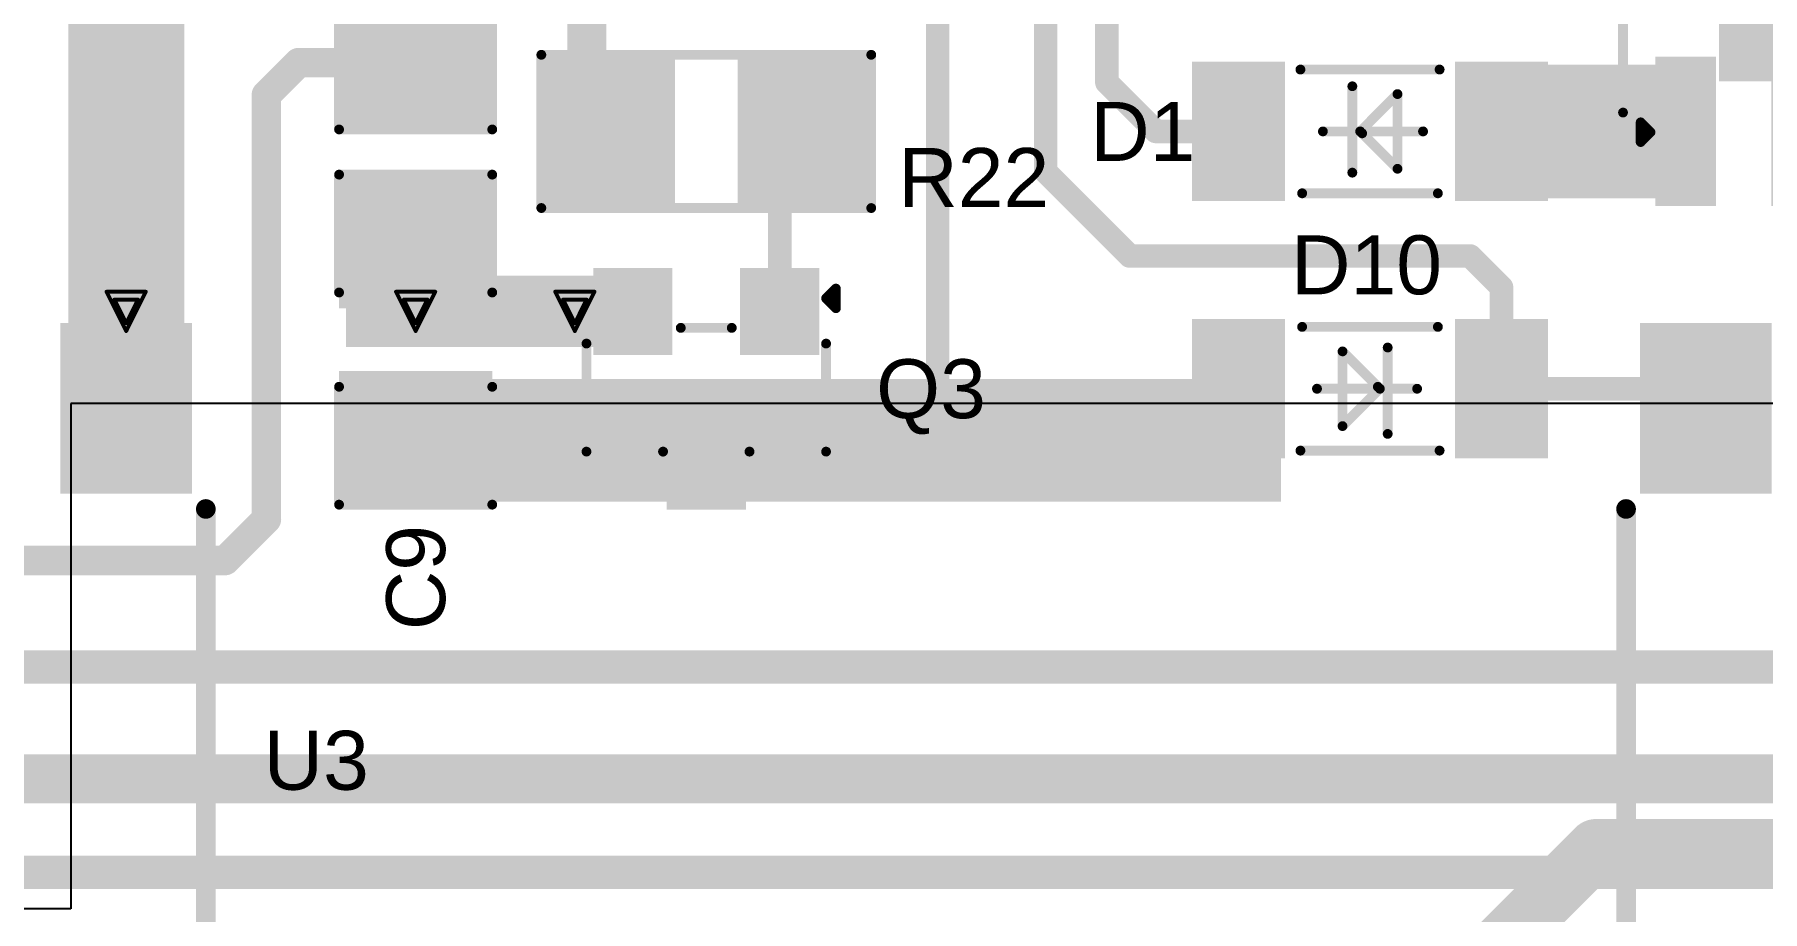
# Model space of a CAD drawing. Header units: inches. Extents: x 29 to 267, y 155 to 337.
# Drawn here: x 80.97 to 103.32, y 207.7 to 219.04 of the extents above; entities that cross this region are included whole.
import ezdxf

# ---------------------------------------------------------------- set-up
doc = ezdxf.new("R2010")
doc.units = ezdxf.units.IN
for name, color, linetype in [('Board Outline', 216, 'Continuous'), ('Bottom Layer', 5, 'Continuous'), ('Bottom Solder', 6, 'Continuous'), ('Drill Drawing', 1, 'Continuous'), ('Top Layer', 1, 'Continuous'), ('Top Overlay', 2, 'Continuous'), ('Top Paste', 8, 'Continuous'), ('Top Solder', 216, 'Continuous'), ('Via Holes', 16, 'Continuous')]:
    doc.layers.add(name, color=color, linetype=linetype)
doc.styles.add('Arial', font='', dxfattribs={"height": 0.2})
doc.styles.get('Arial').set_extended_font_data('Arial')

# ---------------------------------------------------------------- blocks, each defined once
blk = doc.blocks.new('SFH6156_2_11')
at = {"layer": 'Top Layer'}
for points in [[(-5.55, 2.02), (-3.55, 2.02), (-3.55, 0.52), (-5.55, 0.52)], [(3.55, 2.02), (5.55, 2.02), (5.55, 0.52), (3.55, 0.52)], [(-5.55, -0.52), (-3.55, -0.52), (-3.55, -2.02), (-5.55, -2.02)], [(3.55, -0.52), (5.55, -0.52), (5.55, -2.02), (3.55, -2.02)]]:
    blk.add_hatch(color=1, dxfattribs=at).paths.add_polyline_path(points)
at = {"layer": 'Top Paste'}
for points in [[(-5.55, 2.02), (-3.55, 2.02), (-3.55, 0.52), (-5.55, 0.52)], [(3.55, 2.02), (5.55, 2.02), (5.55, 0.52), (3.55, 0.52)], [(-5.55, -0.52), (-3.55, -0.52), (-3.55, -2.02), (-5.55, -2.02)], [(3.55, -0.52), (5.55, -0.52), (5.55, -2.02), (3.55, -2.02)]]:
    blk.add_hatch(color=8, dxfattribs=at).paths.add_polyline_path(points)
at = {"layer": 'Top Solder'}
for points in [[(-5.652, 2.122), (-3.448, 2.122), (-3.448, 0.418), (-5.652, 0.418)], [(3.448, 2.122), (5.652, 2.122), (5.652, 0.418), (3.448, 0.418)], [(-5.652, -0.418), (-3.448, -0.418), (-3.448, -2.122), (-5.652, -2.122)], [(3.448, -0.418), (5.652, -0.418), (5.652, -2.122), (3.448, -2.122)]]:
    blk.add_hatch(color=216, dxfattribs=at).paths.add_polyline_path(points)
at = {"layer": 'Top Overlay'}
for points in [[(-3.25, 2.3, 0.254, 0.254, 0), (3.25, 2.3, 0.254, 0.254, 0)], [(-5.956, 1.406, 0.254, 0.254, 0), (-5.829, 1.279, 0.254, 0.254, 0)], [(-5.956, 1.406, 0.254, 0.254, 0), (-5.956, 1.152, 0.254, 0.254, 0)], [(-5.829, 1.279, 0.254, 0.254, 0), (-5.956, 1.152, 0.254, 0.254, 0)], [(-3.25, -2.3, 0.254, 0.254, 0), (3.25, -2.3, 0.254, 0.254, 0)]]:
    blk.add_lwpolyline(points, format="xyseb", dxfattribs=at)
for points in [[(-3.314, 2.3, 0.127, 0.127, 1), (-3.187, 2.3, 0.127, 0.127, 1)], [(3.186, 2.3, 0.127, 0.127, 1), (3.313, 2.3, 0.127, 0.127, 1)], [(-6.02, 1.406, 0.127, 0.127, 1), (-5.893, 1.406, 0.127, 0.127, 1)], [(-6.02, 1.406, 0.127, 0.127, 1), (-5.893, 1.406, 0.127, 0.127, 1)], [(-5.893, 1.279, 0.127, 0.127, 1), (-5.766, 1.279, 0.127, 0.127, 1)], [(-5.893, 1.279, 0.127, 0.127, 1), (-5.766, 1.279, 0.127, 0.127, 1)], [(-6.02, 1.152, 0.127, 0.127, 1), (-5.893, 1.152, 0.127, 0.127, 1)], [(-6.02, 1.152, 0.127, 0.127, 1), (-5.893, 1.152, 0.127, 0.127, 1)], [(-3.314, -2.3, 0.127, 0.127, 1), (-3.187, -2.3, 0.127, 0.127, 1)], [(3.186, -2.3, 0.127, 0.127, 1), (3.313, -2.3, 0.127, 0.127, 1)]]:
    blk.add_lwpolyline(points, format="xyseb", close=True, dxfattribs=at)
blk = doc.blocks.new('SFH6156_2_12')
at = {"layer": 'Top Layer'}
for points in [[(-5.55, 2.02), (-3.55, 2.02), (-3.55, 0.52), (-5.55, 0.52)], [(3.55, 2.02), (5.55, 2.02), (5.55, 0.52), (3.55, 0.52)], [(-5.55, -0.52), (-3.55, -0.52), (-3.55, -2.02), (-5.55, -2.02)], [(3.55, -0.52), (5.55, -0.52), (5.55, -2.02), (3.55, -2.02)]]:
    blk.add_hatch(color=1, dxfattribs=at).paths.add_polyline_path(points)
at = {"layer": 'Top Paste'}
for points in [[(-5.55, 2.02), (-3.55, 2.02), (-3.55, 0.52), (-5.55, 0.52)], [(3.55, 2.02), (5.55, 2.02), (5.55, 0.52), (3.55, 0.52)], [(-5.55, -0.52), (-3.55, -0.52), (-3.55, -2.02), (-5.55, -2.02)], [(3.55, -0.52), (5.55, -0.52), (5.55, -2.02), (3.55, -2.02)]]:
    blk.add_hatch(color=8, dxfattribs=at).paths.add_polyline_path(points)
at = {"layer": 'Top Solder'}
for points in [[(-5.652, 2.122), (-3.448, 2.122), (-3.448, 0.418), (-5.652, 0.418)], [(3.448, 2.122), (5.652, 2.122), (5.652, 0.418), (3.448, 0.418)], [(-5.652, -0.418), (-3.448, -0.418), (-3.448, -2.122), (-5.652, -2.122)], [(3.448, -0.418), (5.652, -0.418), (5.652, -2.122), (3.448, -2.122)]]:
    blk.add_hatch(color=216, dxfattribs=at).paths.add_polyline_path(points)
at = {"layer": 'Top Overlay'}
for points in [[(-3.25, 2.3, 0.254, 0.254, 0), (3.25, 2.3, 0.254, 0.254, 0)], [(-5.956, 1.406, 0.254, 0.254, 0), (-5.829, 1.279, 0.254, 0.254, 0)], [(-5.956, 1.406, 0.254, 0.254, 0), (-5.956, 1.152, 0.254, 0.254, 0)], [(-5.829, 1.279, 0.254, 0.254, 0), (-5.956, 1.152, 0.254, 0.254, 0)], [(-3.25, -2.3, 0.254, 0.254, 0), (3.25, -2.3, 0.254, 0.254, 0)]]:
    blk.add_lwpolyline(points, format="xyseb", dxfattribs=at)
for points in [[(-3.314, 2.3, 0.127, 0.127, 1), (-3.187, 2.3, 0.127, 0.127, 1)], [(3.186, 2.3, 0.127, 0.127, 1), (3.313, 2.3, 0.127, 0.127, 1)], [(-6.02, 1.406, 0.127, 0.127, 1), (-5.893, 1.406, 0.127, 0.127, 1)], [(-6.02, 1.406, 0.127, 0.127, 1), (-5.893, 1.406, 0.127, 0.127, 1)], [(-5.893, 1.279, 0.127, 0.127, 1), (-5.766, 1.279, 0.127, 0.127, 1)], [(-5.893, 1.279, 0.127, 0.127, 1), (-5.766, 1.279, 0.127, 0.127, 1)], [(-6.02, 1.152, 0.127, 0.127, 1), (-5.893, 1.152, 0.127, 0.127, 1)], [(-6.02, 1.152, 0.127, 0.127, 1), (-5.893, 1.152, 0.127, 0.127, 1)], [(-3.314, -2.3, 0.127, 0.127, 1), (-3.187, -2.3, 0.127, 0.127, 1)], [(3.186, -2.3, 0.127, 0.127, 1), (3.313, -2.3, 0.127, 0.127, 1)]]:
    blk.add_lwpolyline(points, format="xyseb", close=True, dxfattribs=at)
blk = doc.blocks.new('SOT_89_3_14')
at = {"layer": 'Top Layer'}
for points in [[(-0.967, 2.647), (0.967, 2.647), (0.967, -0.382), (-0.967, -0.382)], [(-1.79, -0.268), (-1.21, -0.268), (-1.21, -1.997), (-1.79, -1.997)], [(-0.29, -0.268), (0.29, -0.268), (0.29, -1.997), (-0.29, -1.997)], [(1.21, -0.268), (1.79, -0.268), (1.79, -1.997), (1.21, -1.997)]]:
    blk.add_hatch(color=1, dxfattribs=at).paths.add_polyline_path(points)
at = {"layer": 'Top Paste'}
for points in [[(-0.967, 2.647), (0.967, 2.647), (0.967, -0.382), (-0.967, -0.382)], [(-1.79, -0.268), (-1.21, -0.268), (-1.21, -1.997), (-1.79, -1.997)], [(-0.29, -0.268), (0.29, -0.268), (0.29, -1.997), (-0.29, -1.997)], [(1.21, -0.268), (1.79, -0.268), (1.79, -1.997), (1.21, -1.997)]]:
    blk.add_hatch(color=8, dxfattribs=at).paths.add_polyline_path(points)
at = {"layer": 'Top Solder'}
for points in [[(-1.068, 2.749), (1.068, 2.749), (1.068, -0.484), (-1.068, -0.484)], [(-1.892, -0.166), (-1.108, -0.166), (-1.108, -2.099), (-1.892, -2.099)], [(-0.392, -0.166), (0.392, -0.166), (0.392, -2.099), (-0.392, -2.099)], [(1.108, -0.166), (1.892, -0.166), (1.892, -2.099), (1.108, -2.099)]]:
    blk.add_hatch(color=216, dxfattribs=at).paths.add_polyline_path(points)
at = {"layer": 'Top Overlay'}
for points in [[(-2.311, 1.727, 0.127, 0.127, 0), (-1.118, 1.727, 0.127, 0.127, 0)], [(-2.311, -0.889, 0.127, 0.127, 0), (-2.311, 1.727, 0.127, 0.127, 0)], [(1.118, 1.727, 0.127, 0.127, 0), (2.311, 1.727, 0.127, 0.127, 0)], [(2.311, -0.889, 0.127, 0.127, 0), (2.311, 1.727, 0.127, 0.127, 0)], [(-2.083, -1.016, 0.127, 0.127, 0), (-1.956, -1.143, 0.127, 0.127, 0)], [(-2.083, -1.27, 0.127, 0.127, 0), (-2.083, -1.016, 0.127, 0.127, 0)], [(-2.083, -1.27, 0.127, 0.127, 0), (-1.956, -1.143, 0.127, 0.127, 0)]]:
    blk.add_lwpolyline(points, format="xyseb", dxfattribs=at)
for points in [[(-2.343, 1.727, 0.0635, 0.0635, 1), (-2.28, 1.727, 0.0635, 0.0635, 1)], [(-2.343, 1.727, 0.0635, 0.0635, 1), (-2.28, 1.727, 0.0635, 0.0635, 1)], [(-1.149, 1.727, 0.0635, 0.0635, 1), (-1.086, 1.727, 0.0635, 0.0635, 1)], [(1.086, 1.727, 0.0635, 0.0635, 1), (1.149, 1.727, 0.0635, 0.0635, 1)], [(2.28, 1.727, 0.0635, 0.0635, 1), (2.343, 1.727, 0.0635, 0.0635, 1)], [(2.28, 1.727, 0.0635, 0.0635, 1), (2.343, 1.727, 0.0635, 0.0635, 1)], [(-2.343, -0.889, 0.0635, 0.0635, 1), (-2.28, -0.889, 0.0635, 0.0635, 1)], [(2.28, -0.889, 0.0635, 0.0635, 1), (2.343, -0.889, 0.0635, 0.0635, 1)], [(-2.115, -1.016, 0.0635, 0.0635, 1), (-2.051, -1.016, 0.0635, 0.0635, 1)], [(-2.115, -1.016, 0.0635, 0.0635, 1), (-2.051, -1.016, 0.0635, 0.0635, 1)], [(-1.988, -1.143, 0.0635, 0.0635, 1), (-1.924, -1.143, 0.0635, 0.0635, 1)], [(-1.988, -1.143, 0.0635, 0.0635, 1), (-1.924, -1.143, 0.0635, 0.0635, 1)], [(-2.115, -1.27, 0.0635, 0.0635, 1), (-2.051, -1.27, 0.0635, 0.0635, 1)], [(-2.115, -1.27, 0.0635, 0.0635, 1), (-2.051, -1.27, 0.0635, 0.0635, 1)]]:
    blk.add_lwpolyline(points, format="xyseb", close=True, dxfattribs=at)
blk = doc.blocks.new('R___1206_34')
at = {"layer": 'Top Layer'}
for points in [[(-2.032, 0.889), (-0.508, 0.889), (-0.508, -0.889), (-2.032, -0.889)], [(0.508, 0.889), (2.032, 0.889), (2.032, -0.889), (0.508, -0.889)]]:
    blk.add_hatch(color=1, dxfattribs=at).paths.add_polyline_path(points)
at = {"layer": 'Top Paste'}
for points in [[(-2.032, 0.889), (-0.508, 0.889), (-0.508, -0.889), (-2.032, -0.889)], [(0.508, 0.889), (2.032, 0.889), (2.032, -0.889), (0.508, -0.889)]]:
    blk.add_hatch(color=8, dxfattribs=at).paths.add_polyline_path(points)
at = {"layer": 'Top Solder'}
for points in [[(-2.1336, 0.9906), (-0.4064, 0.9906), (-0.4064, -0.9906), (-2.1336, -0.9906)], [(0.4064, 0.9906), (2.1336, 0.9906), (2.1336, -0.9906), (0.4064, -0.9906)]]:
    blk.add_hatch(color=216, dxfattribs=at).paths.add_polyline_path(points)
at = {"layer": 'Top Overlay'}
for points in [[(2.1336, 0.9906, 0.127, 0.127, 0), (-2.1336, 0.9906, 0.127, 0.127, 0)], [(-2.1336, 0.9906, 0.127, 0.127, 0), (-2.1336, -0.9906, 0.127, 0.127, 0)], [(2.1336, 0.9906, 0.127, 0.127, 0), (2.1336, -0.9906, 0.127, 0.127, 0)], [(2.1336, -0.9906, 0.127, 0.127, 0), (-2.1336, -0.9906, 0.127, 0.127, 0)]]:
    blk.add_lwpolyline(points, format="xyseb", dxfattribs=at)
for points in [[(-2.16535, 0.9906, 0.0635, 0.0635, 1), (-2.10185, 0.9906, 0.0635, 0.0635, 1)], [(-2.16535, 0.9906, 0.0635, 0.0635, 1), (-2.10185, 0.9906, 0.0635, 0.0635, 1)], [(2.10185, 0.9906, 0.0635, 0.0635, 1), (2.16535, 0.9906, 0.0635, 0.0635, 1)], [(2.10185, 0.9906, 0.0635, 0.0635, 1), (2.16535, 0.9906, 0.0635, 0.0635, 1)], [(-2.16535, -0.9906, 0.0635, 0.0635, 1), (-2.10185, -0.9906, 0.0635, 0.0635, 1)], [(-2.16535, -0.9906, 0.0635, 0.0635, 1), (-2.10185, -0.9906, 0.0635, 0.0635, 1)], [(2.10185, -0.9906, 0.0635, 0.0635, 1), (2.16535, -0.9906, 0.0635, 0.0635, 1)], [(2.10185, -0.9906, 0.0635, 0.0635, 1), (2.16535, -0.9906, 0.0635, 0.0635, 1)]]:
    blk.add_lwpolyline(points, format="xyseb", close=True, dxfattribs=at)
blk = doc.blocks.new('R___1206_35')
at = {"layer": 'Top Layer'}
for points in [[(-2.032, 0.889), (-0.508, 0.889), (-0.508, -0.889), (-2.032, -0.889)], [(0.508, 0.889), (2.032, 0.889), (2.032, -0.889), (0.508, -0.889)]]:
    blk.add_hatch(color=1, dxfattribs=at).paths.add_polyline_path(points)
at = {"layer": 'Top Paste'}
for points in [[(-2.032, 0.889), (-0.508, 0.889), (-0.508, -0.889), (-2.032, -0.889)], [(0.508, 0.889), (2.032, 0.889), (2.032, -0.889), (0.508, -0.889)]]:
    blk.add_hatch(color=8, dxfattribs=at).paths.add_polyline_path(points)
at = {"layer": 'Top Solder'}
for points in [[(-2.1336, 0.9906), (-0.4064, 0.9906), (-0.4064, -0.9906), (-2.1336, -0.9906)], [(0.4064, 0.9906), (2.1336, 0.9906), (2.1336, -0.9906), (0.4064, -0.9906)]]:
    blk.add_hatch(color=216, dxfattribs=at).paths.add_polyline_path(points)
at = {"layer": 'Top Overlay'}
for points in [[(-2.1336, -0.9906, 0.127, 0.127, 0), (-2.1336, 0.9906, 0.127, 0.127, 0)], [(2.1336, 0.9906, 0.127, 0.127, 0), (-2.1336, 0.9906, 0.127, 0.127, 0)], [(2.1336, -0.9906, 0.127, 0.127, 0), (2.1336, 0.9906, 0.127, 0.127, 0)], [(2.1336, -0.9906, 0.127, 0.127, 0), (-2.1336, -0.9906, 0.127, 0.127, 0)]]:
    blk.add_lwpolyline(points, format="xyseb", dxfattribs=at)
for points in [[(-2.16535, 0.9906, 0.0635, 0.0635, 1), (-2.10185, 0.9906, 0.0635, 0.0635, 1)], [(-2.16535, 0.9906, 0.0635, 0.0635, 1), (-2.10185, 0.9906, 0.0635, 0.0635, 1)], [(2.10185, 0.9906, 0.0635, 0.0635, 1), (2.16535, 0.9906, 0.0635, 0.0635, 1)], [(2.10185, 0.9906, 0.0635, 0.0635, 1), (2.16535, 0.9906, 0.0635, 0.0635, 1)], [(-2.16535, -0.9906, 0.0635, 0.0635, 1), (-2.10185, -0.9906, 0.0635, 0.0635, 1)], [(-2.16535, -0.9906, 0.0635, 0.0635, 1), (-2.10185, -0.9906, 0.0635, 0.0635, 1)], [(2.10185, -0.9906, 0.0635, 0.0635, 1), (2.16535, -0.9906, 0.0635, 0.0635, 1)], [(2.10185, -0.9906, 0.0635, 0.0635, 1), (2.16535, -0.9906, 0.0635, 0.0635, 1)]]:
    blk.add_lwpolyline(points, format="xyseb", close=True, dxfattribs=at)
blk = doc.blocks.new('SOT_23_64')
at = {"layer": 'Top Layer'}
for points in [[(-0.41, 1.46), (0.41, 1.46), (0.41, 0.54), (-0.41, 0.54)], [(-1.36, -0.54), (-0.54, -0.54), (-0.54, -1.46), (-1.36, -1.46)], [(0.54, -0.54), (1.36, -0.54), (1.36, -1.46), (0.54, -1.46)]]:
    blk.add_hatch(color=1, dxfattribs=at).paths.add_polyline_path(points)
at = {"layer": 'Top Paste'}
for points in [[(-0.41, 1.46), (0.41, 1.46), (0.41, 0.54), (-0.41, 0.54)], [(-1.36, -0.54), (-0.54, -0.54), (-0.54, -1.46), (-1.36, -1.46)], [(0.54, -0.54), (1.36, -0.54), (1.36, -1.46), (0.54, -1.46)]]:
    blk.add_hatch(color=8, dxfattribs=at).paths.add_polyline_path(points)
at = {"layer": 'Top Solder'}
for points in [[(-0.512, 1.562), (0.512, 1.562), (0.512, 0.438), (-0.512, 0.438)], [(-1.462, -0.438), (-0.438, -0.438), (-0.438, -1.562), (-1.462, -1.562)], [(0.438, -0.438), (1.462, -0.438), (1.462, -1.562), (0.438, -1.562)]]:
    blk.add_hatch(color=216, dxfattribs=at).paths.add_polyline_path(points)
at = {"layer": 'Top Overlay'}
for points in [[(-0.559, 0.813, 0.127, 0.127, 0), (-1.549, 0.813, 0.127, 0.127, 0)], [(-1.549, 0.813, 0.127, 0.127, 0), (-1.549, -0.584, 0.127, 0.127, 0)], [(1.549, 0.813, 0.127, 0.127, 0), (0.559, 0.813, 0.127, 0.127, 0)], [(1.549, 0.813, 0.127, 0.127, 0), (1.549, -0.584, 0.127, 0.127, 0)], [(0.33, -0.787, 0.127, 0.127, 0), (-0.33, -0.787, 0.127, 0.127, 0)], [(-1.676, -1.041, 0.127, 0.127, 0), (-1.676, -1.295, 0.127, 0.127, 0)], [(-1.549, -1.168, 0.127, 0.127, 0), (-1.676, -1.041, 0.127, 0.127, 0)], [(-1.549, -1.168, 0.127, 0.127, 0), (-1.676, -1.295, 0.127, 0.127, 0)]]:
    blk.add_lwpolyline(points, format="xyseb", dxfattribs=at)
for points in [[(-1.581, 0.813, 0.0635, 0.0635, 1), (-1.518, 0.813, 0.0635, 0.0635, 1)], [(-1.581, 0.813, 0.0635, 0.0635, 1), (-1.518, 0.813, 0.0635, 0.0635, 1)], [(-0.591, 0.813, 0.0635, 0.0635, 1), (-0.527, 0.813, 0.0635, 0.0635, 1)], [(0.527, 0.813, 0.0635, 0.0635, 1), (0.591, 0.813, 0.0635, 0.0635, 1)], [(1.518, 0.813, 0.0635, 0.0635, 1), (1.581, 0.813, 0.0635, 0.0635, 1)], [(1.518, 0.813, 0.0635, 0.0635, 1), (1.581, 0.813, 0.0635, 0.0635, 1)], [(-1.581, -0.584, 0.0635, 0.0635, 1), (-1.518, -0.584, 0.0635, 0.0635, 1)], [(1.518, -0.584, 0.0635, 0.0635, 1), (1.581, -0.584, 0.0635, 0.0635, 1)], [(-0.362, -0.787, 0.0635, 0.0635, 1), (-0.298, -0.787, 0.0635, 0.0635, 1)], [(0.298, -0.787, 0.0635, 0.0635, 1), (0.362, -0.787, 0.0635, 0.0635, 1)], [(-1.708, -1.041, 0.0635, 0.0635, 1), (-1.645, -1.041, 0.0635, 0.0635, 1)], [(-1.708, -1.041, 0.0635, 0.0635, 1), (-1.645, -1.041, 0.0635, 0.0635, 1)], [(-1.581, -1.168, 0.0635, 0.0635, 1), (-1.518, -1.168, 0.0635, 0.0635, 1)], [(-1.581, -1.168, 0.0635, 0.0635, 1), (-1.518, -1.168, 0.0635, 0.0635, 1)], [(-1.708, -1.295, 0.0635, 0.0635, 1), (-1.645, -1.295, 0.0635, 0.0635, 1)], [(-1.708, -1.295, 0.0635, 0.0635, 1), (-1.645, -1.295, 0.0635, 0.0635, 1)]]:
    blk.add_lwpolyline(points, format="xyseb", close=True, dxfattribs=at)
blk = doc.blocks.new('LL_34_81')
at = {"layer": 'Top Layer'}
for points in [[(-1.15, -0.85), (-2.25, -0.85), (-2.25, 0.85), (-1.15, 0.85)], [(2.25, -0.85), (1.15, -0.85), (1.15, 0.85), (2.25, 0.85)]]:
    blk.add_hatch(color=1, dxfattribs=at).paths.add_polyline_path(points)
at = {"layer": 'Top Paste'}
for points in [[(-1.15, -0.85), (-2.25, -0.85), (-2.25, 0.85), (-1.15, 0.85)], [(2.25, -0.85), (1.15, -0.85), (1.15, 0.85), (2.25, 0.85)]]:
    blk.add_hatch(color=8, dxfattribs=at).paths.add_polyline_path(points)
at = {"layer": 'Top Solder'}
for points in [[(-1.099, -0.901), (-2.301, -0.901), (-2.301, 0.901), (-1.099, 0.901)], [(2.301, -0.901), (1.099, -0.901), (1.099, 0.901), (2.301, 0.901)]]:
    blk.add_hatch(color=216, dxfattribs=at).paths.add_polyline_path(points)
at = {"layer": 'Top Overlay'}
for points in [[(0.9, 0.8, 0.127, 0.127, 0), (-0.9, 0.8, 0.127, 0.127, 0)], [(-0.229, 0.584, 0.127, 0.127, 0), (-0.229, -0.533, 0.127, 0.127, 0)], [(0.356, 0.483, 0.127, 0.127, 0), (-0.127, 0, 0.127, 0.127, 0)], [(0.356, 0.483, 0.127, 0.127, 0), (0.356, -0.483, 0.127, 0.127, 0)], [(0.686, 0, 0.127, 0.127, 0), (-0.61, 0, 0.127, 0.127, 0)], [(0.356, -0.483, 0.127, 0.127, 0), (-0.102, -0.025, 0.127, 0.127, 0)], [(0.878, -0.8, 0.127, 0.127, 0), (-0.878, -0.8, 0.127, 0.127, 0)]]:
    blk.add_lwpolyline(points, format="xyseb", dxfattribs=at)
for points in [[(-0.932, 0.8, 0.0635, 0.0635, 1), (-0.868, 0.8, 0.0635, 0.0635, 1)], [(0.868, 0.8, 0.0635, 0.0635, 1), (0.932, 0.8, 0.0635, 0.0635, 1)], [(-0.26, 0.584, 0.0635, 0.0635, 1), (-0.197, 0.584, 0.0635, 0.0635, 1)], [(0.324, 0.483, 0.0635, 0.0635, 1), (0.387, 0.483, 0.0635, 0.0635, 1)], [(0.324, 0.483, 0.0635, 0.0635, 1), (0.387, 0.483, 0.0635, 0.0635, 1)], [(-0.641, 0, 0.0635, 0.0635, 1), (-0.578, 0, 0.0635, 0.0635, 1)], [(-0.159, 0, 0.0635, 0.0635, 1), (-0.095, 0, 0.0635, 0.0635, 1)], [(-0.133, -0.025, 0.0635, 0.0635, 1), (-0.07, -0.025, 0.0635, 0.0635, 1)], [(0.654, 0, 0.0635, 0.0635, 1), (0.718, 0, 0.0635, 0.0635, 1)], [(0.324, -0.483, 0.0635, 0.0635, 1), (0.387, -0.483, 0.0635, 0.0635, 1)], [(0.324, -0.483, 0.0635, 0.0635, 1), (0.387, -0.483, 0.0635, 0.0635, 1)], [(-0.26, -0.533, 0.0635, 0.0635, 1), (-0.197, -0.533, 0.0635, 0.0635, 1)], [(-0.91, -0.8, 0.0635, 0.0635, 1), (-0.846, -0.8, 0.0635, 0.0635, 1)], [(0.846, -0.8, 0.0635, 0.0635, 1), (0.91, -0.8, 0.0635, 0.0635, 1)]]:
    blk.add_lwpolyline(points, format="xyseb", close=True, dxfattribs=at)
blk = doc.blocks.new('LL_34_90')
at = {"layer": 'Top Layer'}
for points in [[(-1.15, -0.85), (-2.25, -0.85), (-2.25, 0.85), (-1.15, 0.85)], [(2.25, -0.85), (1.15, -0.85), (1.15, 0.85), (2.25, 0.85)]]:
    blk.add_hatch(color=1, dxfattribs=at).paths.add_polyline_path(points)
at = {"layer": 'Top Paste'}
for points in [[(-1.15, -0.85), (-2.25, -0.85), (-2.25, 0.85), (-1.15, 0.85)], [(2.25, -0.85), (1.15, -0.85), (1.15, 0.85), (2.25, 0.85)]]:
    blk.add_hatch(color=8, dxfattribs=at).paths.add_polyline_path(points)
at = {"layer": 'Top Solder'}
for points in [[(-1.099, -0.901), (-2.301, -0.901), (-2.301, 0.901), (-1.099, 0.901)], [(2.301, -0.901), (1.099, -0.901), (1.099, 0.901), (2.301, 0.901)]]:
    blk.add_hatch(color=216, dxfattribs=at).paths.add_polyline_path(points)
at = {"layer": 'Top Overlay'}
for points in [[(-0.9, 0.8, 0.127, 0.127, 0), (0.9, 0.8, 0.127, 0.127, 0)], [(-0.229, -0.533, 0.127, 0.127, 0), (-0.229, 0.584, 0.127, 0.127, 0)], [(-0.127, 0, 0.127, 0.127, 0), (0.356, 0.483, 0.127, 0.127, 0)], [(0.356, -0.483, 0.127, 0.127, 0), (0.356, 0.483, 0.127, 0.127, 0)], [(-0.61, 0, 0.127, 0.127, 0), (0.686, 0, 0.127, 0.127, 0)], [(-0.102, -0.025, 0.127, 0.127, 0), (0.356, -0.483, 0.127, 0.127, 0)], [(-0.878, -0.8, 0.127, 0.127, 0), (0.878, -0.8, 0.127, 0.127, 0)]]:
    blk.add_lwpolyline(points, format="xyseb", dxfattribs=at)
for points in [[(-0.932, 0.8, 0.0635, 0.0635, 1), (-0.868, 0.8, 0.0635, 0.0635, 1)], [(0.868, 0.8, 0.0635, 0.0635, 1), (0.932, 0.8, 0.0635, 0.0635, 1)], [(-0.26, 0.584, 0.0635, 0.0635, 1), (-0.197, 0.584, 0.0635, 0.0635, 1)], [(0.324, 0.483, 0.0635, 0.0635, 1), (0.387, 0.483, 0.0635, 0.0635, 1)], [(0.324, 0.483, 0.0635, 0.0635, 1), (0.387, 0.483, 0.0635, 0.0635, 1)], [(-0.641, 0, 0.0635, 0.0635, 1), (-0.578, 0, 0.0635, 0.0635, 1)], [(-0.159, 0, 0.0635, 0.0635, 1), (-0.095, 0, 0.0635, 0.0635, 1)], [(-0.133, -0.025, 0.0635, 0.0635, 1), (-0.07, -0.025, 0.0635, 0.0635, 1)], [(0.654, 0, 0.0635, 0.0635, 1), (0.718, 0, 0.0635, 0.0635, 1)], [(0.324, -0.483, 0.0635, 0.0635, 1), (0.387, -0.483, 0.0635, 0.0635, 1)], [(0.324, -0.483, 0.0635, 0.0635, 1), (0.387, -0.483, 0.0635, 0.0635, 1)], [(-0.26, -0.533, 0.0635, 0.0635, 1), (-0.197, -0.533, 0.0635, 0.0635, 1)], [(-0.91, -0.8, 0.0635, 0.0635, 1), (-0.846, -0.8, 0.0635, 0.0635, 1)], [(0.846, -0.8, 0.0635, 0.0635, 1), (0.91, -0.8, 0.0635, 0.0635, 1)]]:
    blk.add_lwpolyline(points, format="xyseb", close=True, dxfattribs=at)
blk = doc.blocks.new('C___1206_93')
at = {"layer": 'Top Layer'}
for points in [[(-2.032, 0.889), (-0.508, 0.889), (-0.508, -0.889), (-2.032, -0.889)], [(0.508, 0.889), (2.032, 0.889), (2.032, -0.889), (0.508, -0.889)]]:
    blk.add_hatch(color=1, dxfattribs=at).paths.add_polyline_path(points)
at = {"layer": 'Top Paste'}
for points in [[(-2.032, 0.889), (-0.508, 0.889), (-0.508, -0.889), (-2.032, -0.889)], [(0.508, 0.889), (2.032, 0.889), (2.032, -0.889), (0.508, -0.889)]]:
    blk.add_hatch(color=8, dxfattribs=at).paths.add_polyline_path(points)
at = {"layer": 'Top Solder'}
for points in [[(-2.1336, 0.9906), (-0.4064, 0.9906), (-0.4064, -0.9906), (-2.1336, -0.9906)], [(0.4064, 0.9906), (2.1336, 0.9906), (2.1336, -0.9906), (0.4064, -0.9906)]]:
    blk.add_hatch(color=216, dxfattribs=at).paths.add_polyline_path(points)
at = {"layer": 'Top Overlay'}
for points in [[(-0.6096, 0.9906, 0.127, 0.127, 0), (-2.1336, 0.9906, 0.127, 0.127, 0)], [(-2.1336, -0.9906, 0.127, 0.127, 0), (-2.1336, 0.9906, 0.127, 0.127, 0)], [(2.1336, 0.9906, 0.127, 0.127, 0), (0.6096, 0.9906, 0.127, 0.127, 0)], [(2.1336, -0.9906, 0.127, 0.127, 0), (2.1336, 0.9906, 0.127, 0.127, 0)], [(-0.6096, -0.9906, 0.127, 0.127, 0), (-2.1336, -0.9906, 0.127, 0.127, 0)], [(2.1336, -0.9906, 0.127, 0.127, 0), (0.6096, -0.9906, 0.127, 0.127, 0)]]:
    blk.add_lwpolyline(points, format="xyseb", dxfattribs=at)
for points in [[(-2.16535, 0.9906, 0.0635, 0.0635, 1), (-2.10185, 0.9906, 0.0635, 0.0635, 1)], [(-2.16535, 0.9906, 0.0635, 0.0635, 1), (-2.10185, 0.9906, 0.0635, 0.0635, 1)], [(-0.64135, 0.9906, 0.0635, 0.0635, 1), (-0.57785, 0.9906, 0.0635, 0.0635, 1)], [(0.57785, 0.9906, 0.0635, 0.0635, 1), (0.64135, 0.9906, 0.0635, 0.0635, 1)], [(2.10185, 0.9906, 0.0635, 0.0635, 1), (2.16535, 0.9906, 0.0635, 0.0635, 1)], [(2.10185, 0.9906, 0.0635, 0.0635, 1), (2.16535, 0.9906, 0.0635, 0.0635, 1)], [(-2.16535, -0.9906, 0.0635, 0.0635, 1), (-2.10185, -0.9906, 0.0635, 0.0635, 1)], [(-2.16535, -0.9906, 0.0635, 0.0635, 1), (-2.10185, -0.9906, 0.0635, 0.0635, 1)], [(-0.64135, -0.9906, 0.0635, 0.0635, 1), (-0.57785, -0.9906, 0.0635, 0.0635, 1)], [(0.57785, -0.9906, 0.0635, 0.0635, 1), (0.64135, -0.9906, 0.0635, 0.0635, 1)], [(2.10185, -0.9906, 0.0635, 0.0635, 1), (2.16535, -0.9906, 0.0635, 0.0635, 1)], [(2.10185, -0.9906, 0.0635, 0.0635, 1), (2.16535, -0.9906, 0.0635, 0.0635, 1)]]:
    blk.add_lwpolyline(points, format="xyseb", close=True, dxfattribs=at)

msp = doc.modelspace()

# ---------------------------------------------------------------- hatches: boundary and pattern name
at = {"layer": 'Bottom Layer'}
h = msp.add_hatch(color=5, dxfattribs=at)
edge = h.paths.add_edge_path()
edge.add_arc((82.159, 215.463), 0.3, 0, 360)
h = msp.add_hatch(color=5, dxfattribs=at)
edge = h.paths.add_edge_path()
edge.add_arc((85.903, 215.463), 0.3, 0, 360)
h = msp.add_hatch(color=5, dxfattribs=at)
edge = h.paths.add_edge_path()
edge.add_arc((87.962, 215.463), 0.3, 0, 360)
at = {"layer": 'Bottom Solder'}
h = msp.add_hatch(color=6, dxfattribs=at)
edge = h.paths.add_edge_path()
edge.add_arc((82.159, 215.463), 0.402, 0, 360)
h = msp.add_hatch(color=6, dxfattribs=at)
edge = h.paths.add_edge_path()
edge.add_arc((85.903, 215.463), 0.402, 0, 360)
h = msp.add_hatch(color=6, dxfattribs=at)
edge = h.paths.add_edge_path()
edge.add_arc((87.962, 215.463), 0.402, 0, 360)
at = {"layer": 'Top Layer'}
for points in [[(81.409, 213.209), (82.909, 213.209), (82.909, 224.257), (81.409, 224.257)], [(99.397, 216.925), (102.5, 216.925), (102.5, 218.655), (99.397, 218.655)], [(85.001, 215.003), (86.792, 215.003), (86.792, 217.13), (85.001, 217.13)], [(85.001, 215.123), (86.792, 215.123), (86.792, 217.13), (85.001, 217.13)], [(85.001, 215.003), (89.122, 215.003), (89.122, 215.923), (85.001, 215.923)], [(95.997, 213.003), (97.097, 213.003), (97.097, 215.313), (95.997, 215.313)], [(85.014, 213.003), (97.097, 213.003), (97.097, 214.59), (85.014, 214.59)]]:
    msp.add_hatch(color=1, dxfattribs=at).paths.add_polyline_path(points)
h = msp.add_hatch(color=1, dxfattribs=at)
edge = h.paths.add_edge_path()
edge.add_arc((82.159, 215.463), 0.3, 0, 360)
h = msp.add_hatch(color=1, dxfattribs=at)
edge = h.paths.add_edge_path()
edge.add_arc((85.903, 215.463), 0.3, 0, 360)
h = msp.add_hatch(color=1, dxfattribs=at)
edge = h.paths.add_edge_path()
edge.add_arc((87.962, 215.463), 0.3, 0, 360)
at = {"layer": 'Top Solder'}
h = msp.add_hatch(color=216, dxfattribs=at)
edge = h.paths.add_edge_path()
edge.add_arc((82.159, 215.463), 0.402, 0, 360)
h = msp.add_hatch(color=216, dxfattribs=at)
edge = h.paths.add_edge_path()
edge.add_arc((85.903, 215.463), 0.402, 0, 360)
h = msp.add_hatch(color=216, dxfattribs=at)
edge = h.paths.add_edge_path()
edge.add_arc((87.962, 215.463), 0.402, 0, 360)
at = {"layer": 'Via Holes'}
h = msp.add_hatch(color=7, dxfattribs=at)
edge = h.paths.add_edge_path()
edge.add_arc((82.159, 215.463), 0.15, 0, 360)
h = msp.add_hatch(color=7, dxfattribs=at)
edge = h.paths.add_edge_path()
edge.add_arc((85.903, 215.463), 0.15, 0, 360)
h = msp.add_hatch(color=7, dxfattribs=at)
edge = h.paths.add_edge_path()
edge.add_arc((87.962, 215.463), 0.15, 0, 360)

# ---------------------------------------------------------------- linework, layer by layer
at = {"layer": 'Board Outline'}
msp.add_lwpolyline([(55.145, 191.491, 0.254, 0.254, -2.452185), (125.145, 191.491, 0.254, 0.254, 0)], format="xyseb", dxfattribs=at)
at = {"layer": 'Bottom Layer'}
for p, q in [((113.754, 214.274), (81.445, 214.274)), ((81.445, 214.274), (81.445, 207.739)), ((81.445, 207.739), (78.606, 207.739))]:
    msp.add_line(p, q, dxfattribs=at)
for points in [[(87.645, 194.991, 0.762, 0.762, 0), (101.173, 208.519, 0.762, 0.762, 0)], [(101.173, 208.519, 0.762, 0.762, 0), (115.418, 208.519, 0.762, 0.762, 0)]]:
    msp.add_lwpolyline(points, format="xyseb", dxfattribs=at)
msp.add_lwpolyline([(100.983, 208.519, 0.381, 0.381, 1), (101.364, 208.519, 0.381, 0.381, 1)], format="xyseb", close=True, dxfattribs=at)
msp.add_lwpolyline([(100.983, 208.519, 0.381, 0.381, 1), (101.364, 208.519, 0.381, 0.381, 1)], format="xyseb", close=True, dxfattribs=at)
at = {"layer": 'Drill Drawing'}
for points in [[(81.905, 215.717, 0.0508, 0.0508, 0), (82.413, 215.717, 0.0508, 0.0508, 0)], [(81.905, 215.717, 0.0508, 0.0508, 0), (82.159, 215.209, 0.0508, 0.0508, 0)], [(82.159, 215.209, 0.0508, 0.0508, 0), (82.413, 215.717, 0.0508, 0.0508, 0)], [(85.649, 215.717, 0.0508, 0.0508, 0), (86.157, 215.717, 0.0508, 0.0508, 0)], [(85.649, 215.717, 0.0508, 0.0508, 0), (85.903, 215.209, 0.0508, 0.0508, 0)], [(85.903, 215.209, 0.0508, 0.0508, 0), (86.157, 215.717, 0.0508, 0.0508, 0)], [(87.708, 215.717, 0.0508, 0.0508, 0), (88.216, 215.717, 0.0508, 0.0508, 0)], [(87.708, 215.717, 0.0508, 0.0508, 0), (87.962, 215.209, 0.0508, 0.0508, 0)], [(87.962, 215.209, 0.0508, 0.0508, 0), (88.216, 215.717, 0.0508, 0.0508, 0)], [(82.006, 215.615, 0.0508, 0.0508, 0), (82.311, 215.615, 0.0508, 0.0508, 0)], [(82.006, 215.615, 0.0508, 0.0508, 0), (82.159, 215.31, 0.0508, 0.0508, 0)], [(82.159, 215.31, 0.0508, 0.0508, 0), (82.311, 215.615, 0.0508, 0.0508, 0)], [(85.75, 215.615, 0.0508, 0.0508, 0), (86.055, 215.615, 0.0508, 0.0508, 0)], [(85.75, 215.615, 0.0508, 0.0508, 0), (85.903, 215.31, 0.0508, 0.0508, 0)], [(85.903, 215.31, 0.0508, 0.0508, 0), (86.055, 215.615, 0.0508, 0.0508, 0)], [(87.81, 215.615, 0.0508, 0.0508, 0), (88.114, 215.615, 0.0508, 0.0508, 0)], [(87.81, 215.615, 0.0508, 0.0508, 0), (87.962, 215.31, 0.0508, 0.0508, 0)], [(87.962, 215.31, 0.0508, 0.0508, 0), (88.114, 215.615, 0.0508, 0.0508, 0)]]:
    msp.add_lwpolyline(points, format="xyseb", dxfattribs=at)
for points in [[(81.892, 215.717, 0.0254, 0.0254, 1), (81.917, 215.717, 0.0254, 0.0254, 1)], [(81.892, 215.717, 0.0254, 0.0254, 1), (81.917, 215.717, 0.0254, 0.0254, 1)], [(82.4, 215.717, 0.0254, 0.0254, 1), (82.425, 215.717, 0.0254, 0.0254, 1)], [(82.4, 215.717, 0.0254, 0.0254, 1), (82.425, 215.717, 0.0254, 0.0254, 1)], [(85.636, 215.717, 0.0254, 0.0254, 1), (85.661, 215.717, 0.0254, 0.0254, 1)], [(85.636, 215.717, 0.0254, 0.0254, 1), (85.661, 215.717, 0.0254, 0.0254, 1)], [(86.144, 215.717, 0.0254, 0.0254, 1), (86.169, 215.717, 0.0254, 0.0254, 1)], [(86.144, 215.717, 0.0254, 0.0254, 1), (86.169, 215.717, 0.0254, 0.0254, 1)], [(87.695, 215.717, 0.0254, 0.0254, 1), (87.721, 215.717, 0.0254, 0.0254, 1)], [(87.695, 215.717, 0.0254, 0.0254, 1), (87.721, 215.717, 0.0254, 0.0254, 1)], [(88.203, 215.717, 0.0254, 0.0254, 1), (88.229, 215.717, 0.0254, 0.0254, 1)], [(88.203, 215.717, 0.0254, 0.0254, 1), (88.229, 215.717, 0.0254, 0.0254, 1)], [(81.993, 215.615, 0.0254, 0.0254, 1), (82.019, 215.615, 0.0254, 0.0254, 1)], [(81.993, 215.615, 0.0254, 0.0254, 1), (82.019, 215.615, 0.0254, 0.0254, 1)], [(82.298, 215.615, 0.0254, 0.0254, 1), (82.324, 215.615, 0.0254, 0.0254, 1)], [(82.298, 215.615, 0.0254, 0.0254, 1), (82.324, 215.615, 0.0254, 0.0254, 1)], [(85.738, 215.615, 0.0254, 0.0254, 1), (85.763, 215.615, 0.0254, 0.0254, 1)], [(85.738, 215.615, 0.0254, 0.0254, 1), (85.763, 215.615, 0.0254, 0.0254, 1)], [(86.043, 215.615, 0.0254, 0.0254, 1), (86.068, 215.615, 0.0254, 0.0254, 1)], [(86.043, 215.615, 0.0254, 0.0254, 1), (86.068, 215.615, 0.0254, 0.0254, 1)], [(87.797, 215.615, 0.0254, 0.0254, 1), (87.822, 215.615, 0.0254, 0.0254, 1)], [(87.797, 215.615, 0.0254, 0.0254, 1), (87.822, 215.615, 0.0254, 0.0254, 1)], [(88.102, 215.615, 0.0254, 0.0254, 1), (88.127, 215.615, 0.0254, 0.0254, 1)], [(88.102, 215.615, 0.0254, 0.0254, 1), (88.127, 215.615, 0.0254, 0.0254, 1)], [(82.146, 215.31, 0.0254, 0.0254, 1), (82.171, 215.31, 0.0254, 0.0254, 1)], [(82.146, 215.31, 0.0254, 0.0254, 1), (82.171, 215.31, 0.0254, 0.0254, 1)], [(82.146, 215.209, 0.0254, 0.0254, 1), (82.171, 215.209, 0.0254, 0.0254, 1)], [(82.146, 215.209, 0.0254, 0.0254, 1), (82.171, 215.209, 0.0254, 0.0254, 1)], [(85.89, 215.31, 0.0254, 0.0254, 1), (85.915, 215.31, 0.0254, 0.0254, 1)], [(85.89, 215.31, 0.0254, 0.0254, 1), (85.915, 215.31, 0.0254, 0.0254, 1)], [(85.89, 215.209, 0.0254, 0.0254, 1), (85.915, 215.209, 0.0254, 0.0254, 1)], [(85.89, 215.209, 0.0254, 0.0254, 1), (85.915, 215.209, 0.0254, 0.0254, 1)], [(87.949, 215.31, 0.0254, 0.0254, 1), (87.975, 215.31, 0.0254, 0.0254, 1)], [(87.949, 215.31, 0.0254, 0.0254, 1), (87.975, 215.31, 0.0254, 0.0254, 1)], [(87.949, 215.209, 0.0254, 0.0254, 1), (87.975, 215.209, 0.0254, 0.0254, 1)], [(87.949, 215.209, 0.0254, 0.0254, 1), (87.975, 215.209, 0.0254, 0.0254, 1)]]:
    msp.add_lwpolyline(points, format="xyseb", close=True, dxfattribs=at)
at = {"layer": 'Top Layer'}
for points in [[(94.843, 218.424, 0.305, 0.305, 0), (94.843, 233.492, 0.305, 0.305, 0)], [(94.052, 217.266, 0.305, 0.305, 0), (94.052, 233.056, 0.305, 0.305, 0)], [(92.655, 214.438, 0.305, 0.305, 0), (92.655, 225.51, 0.305, 0.305, 0)], [(88.117, 218.065, 0.508, 0.508, 0), (88.117, 220.114, 0.508, 0.508, 0)], [(83.972, 218.262, 0.381, 0.381, 0), (84.389, 218.679, 0.381, 0.381, 0)], [(84.389, 218.679, 0.381, 0.381, 0), (85.903, 218.679, 0.381, 0.381, 0)], [(94.843, 218.424, 0.305, 0.305, 0), (95.477, 217.79, 0.305, 0.305, 0)], [(83.972, 212.776, 0.381, 0.381, 0), (83.972, 218.262, 0.381, 0.381, 0)], [(88.117, 218.065, 0.508, 0.508, 0), (88.392, 217.79, 0.508, 0.508, 0)], [(90.612, 217.47, 0.305, 0.305, 0), (90.932, 217.79, 0.305, 0.305, 0)], [(95.477, 217.79, 0.305, 0.305, 0), (96.547, 217.79, 0.305, 0.305, 0)], [(90.612, 215.463, 0.305, 0.305, 0), (90.612, 217.47, 0.305, 0.305, 0)], [(94.052, 217.266, 0.305, 0.305, 0), (95.139, 216.179, 0.305, 0.305, 0)], [(85.903, 215.463, 0.508, 0.508, 0), (85.903, 216.368, 0.508, 0.508, 0)], [(95.139, 216.179, 0.305, 0.305, 0), (99.543, 216.179, 0.305, 0.305, 0)], [(99.543, 216.179, 0.305, 0.305, 0), (99.947, 215.775, 0.305, 0.305, 0)], [(99.947, 214.463, 0.305, 0.305, 0), (99.947, 215.775, 0.305, 0.305, 0)], [(82.159, 214.463, 0.508, 0.508, 0), (82.159, 215.463, 0.508, 0.508, 0)], [(87.962, 215.463, 0.508, 0.508, 0), (88.712, 215.463, 0.508, 0.508, 0)], [(92.013, 213.796, 0.305, 0.305, 0), (92.655, 214.438, 0.305, 0.305, 0)], [(99.947, 214.463, 0.305, 0.305, 0), (102.589, 214.463, 0.305, 0.305, 0)], [(91.056, 213.796, 0.305, 0.305, 0), (92.013, 213.796, 0.305, 0.305, 0)], [(83.439, 212.242, 0.381, 0.381, 0), (83.972, 212.776, 0.381, 0.381, 0)], [(70.42, 212.242, 0.381, 0.381, 0), (83.439, 212.242, 0.381, 0.381, 0)], [(71.435, 210.864, 0.432, 0.432, 0), (117.83, 210.864, 0.432, 0.432, 0)], [(77.645, 209.419, 0.635, 0.635, 0), (118.672, 209.419, 0.635, 0.635, 0)], [(73.841, 208.209, 0.432, 0.432, 0), (119.614, 208.209, 0.432, 0.432, 0)]]:
    msp.add_lwpolyline(points, format="xyseb", dxfattribs=at)
for points in [[(84.294, 218.679, 0.191, 0.191, 1), (84.485, 218.679, 0.191, 0.191, 1)], [(84.294, 218.679, 0.191, 0.191, 1), (84.485, 218.679, 0.191, 0.191, 1)], [(85.808, 218.679, 0.191, 0.191, 1), (85.998, 218.679, 0.191, 0.191, 1)], [(94.767, 218.424, 0.152, 0.152, 1), (94.919, 218.424, 0.152, 0.152, 1)], [(94.767, 218.424, 0.152, 0.152, 1), (94.919, 218.424, 0.152, 0.152, 1)], [(83.877, 218.262, 0.191, 0.191, 1), (84.068, 218.262, 0.191, 0.191, 1)], [(83.877, 218.262, 0.191, 0.191, 1), (84.068, 218.262, 0.191, 0.191, 1)], [(87.99, 218.065, 0.254, 0.254, 1), (88.244, 218.065, 0.254, 0.254, 1)], [(87.99, 218.065, 0.254, 0.254, 1), (88.244, 218.065, 0.254, 0.254, 1)], [(88.265, 217.79, 0.254, 0.254, 1), (88.519, 217.79, 0.254, 0.254, 1)], [(90.856, 217.79, 0.152, 0.152, 1), (91.008, 217.79, 0.152, 0.152, 1)], [(95.4, 217.79, 0.152, 0.152, 1), (95.553, 217.79, 0.152, 0.152, 1)], [(95.4, 217.79, 0.152, 0.152, 1), (95.553, 217.79, 0.152, 0.152, 1)], [(96.471, 217.79, 0.152, 0.152, 1), (96.624, 217.79, 0.152, 0.152, 1)], [(90.536, 217.47, 0.152, 0.152, 1), (90.688, 217.47, 0.152, 0.152, 1)], [(90.536, 217.47, 0.152, 0.152, 1), (90.688, 217.47, 0.152, 0.152, 1)], [(93.976, 217.266, 0.152, 0.152, 1), (94.129, 217.266, 0.152, 0.152, 1)], [(93.976, 217.266, 0.152, 0.152, 1), (94.129, 217.266, 0.152, 0.152, 1)], [(85.776, 216.368, 0.254, 0.254, 1), (86.03, 216.368, 0.254, 0.254, 1)], [(95.063, 216.179, 0.152, 0.152, 1), (95.215, 216.179, 0.152, 0.152, 1)], [(95.063, 216.179, 0.152, 0.152, 1), (95.215, 216.179, 0.152, 0.152, 1)], [(99.466, 216.179, 0.152, 0.152, 1), (99.619, 216.179, 0.152, 0.152, 1)], [(99.466, 216.179, 0.152, 0.152, 1), (99.619, 216.179, 0.152, 0.152, 1)], [(99.871, 215.775, 0.152, 0.152, 1), (100.024, 215.775, 0.152, 0.152, 1)], [(99.871, 215.775, 0.152, 0.152, 1), (100.024, 215.775, 0.152, 0.152, 1)], [(82.032, 215.463, 0.254, 0.254, 1), (82.286, 215.463, 0.254, 0.254, 1)], [(85.776, 215.463, 0.254, 0.254, 1), (86.03, 215.463, 0.254, 0.254, 1)], [(87.835, 215.463, 0.254, 0.254, 1), (88.089, 215.463, 0.254, 0.254, 1)], [(88.585, 215.463, 0.254, 0.254, 1), (88.839, 215.463, 0.254, 0.254, 1)], [(90.536, 215.463, 0.152, 0.152, 1), (90.688, 215.463, 0.152, 0.152, 1)], [(82.032, 214.463, 0.254, 0.254, 1), (82.286, 214.463, 0.254, 0.254, 1)], [(92.578, 214.438, 0.152, 0.152, 1), (92.731, 214.438, 0.152, 0.152, 1)], [(92.578, 214.438, 0.152, 0.152, 1), (92.731, 214.438, 0.152, 0.152, 1)], [(99.871, 214.463, 0.152, 0.152, 1), (100.024, 214.463, 0.152, 0.152, 1)], [(99.871, 214.463, 0.152, 0.152, 1), (100.024, 214.463, 0.152, 0.152, 1)], [(102.513, 214.463, 0.152, 0.152, 1), (102.665, 214.463, 0.152, 0.152, 1)], [(90.979, 213.796, 0.152, 0.152, 1), (91.132, 213.796, 0.152, 0.152, 1)], [(91.937, 213.796, 0.152, 0.152, 1), (92.089, 213.796, 0.152, 0.152, 1)], [(91.937, 213.796, 0.152, 0.152, 1), (92.089, 213.796, 0.152, 0.152, 1)], [(83.877, 212.776, 0.191, 0.191, 1), (84.068, 212.776, 0.191, 0.191, 1)], [(83.877, 212.776, 0.191, 0.191, 1), (84.068, 212.776, 0.191, 0.191, 1)], [(83.343, 212.242, 0.191, 0.191, 1), (83.534, 212.242, 0.191, 0.191, 1)], [(83.343, 212.242, 0.191, 0.191, 1), (83.534, 212.242, 0.191, 0.191, 1)]]:
    msp.add_lwpolyline(points, format="xyseb", close=True, dxfattribs=at)

# ---------------------------------------------------------------- block references
for name, p, rotation in [('R___1206_35', (85.903, 219.949), 270), ('R___1206_34', (89.662, 217.79), 180), ('C___1206_93', (85.903, 215.098), 270), ('SOT_23_64', (89.662, 214.463), 180), ('SFH6156_2_12', (80.889, 209.659), 90), ('LL_34_81', (98.247, 214.463), 180), ('SFH6156_2_11', (103.859, 209.659), 90)]:
    msp.add_blockref(name, p, dxfattribs=dict(rotation=rotation))
for name, p in [('SOT_89_3_14', (103.831, 218.923)), ('LL_34_90', (98.247, 217.79))]:
    msp.add_blockref(name, p)

# ---------------------------------------------------------------- texts
at = {"layer": 'Top Overlay', "style": 'Arial'}
for s, p in [('D1', (94.628, 217.409)), ('R22', (92.146, 216.813)), ('D10', (97.226, 215.684)), ('Q3', (91.859, 214.082)), ('U3', (83.937, 209.278))]:
    msp.add_text(s, height=0.762, dxfattribs=at).set_placement(p)
msp.add_text('C9', height=0.762, rotation=90, dxfattribs=at).set_placement((86.284, 211.341))

doc.saveas('drawing.dxf')
